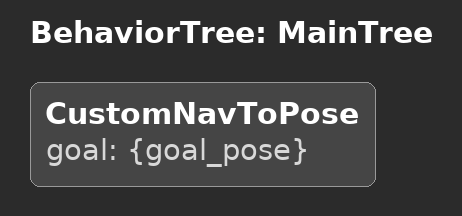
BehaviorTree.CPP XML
<root main_tree_to_execute="MainTree">
  <BehaviorTree ID="MainTree">
    <CustomNavToPose goal="{goal_pose}" />
  </BehaviorTree>
</root>
